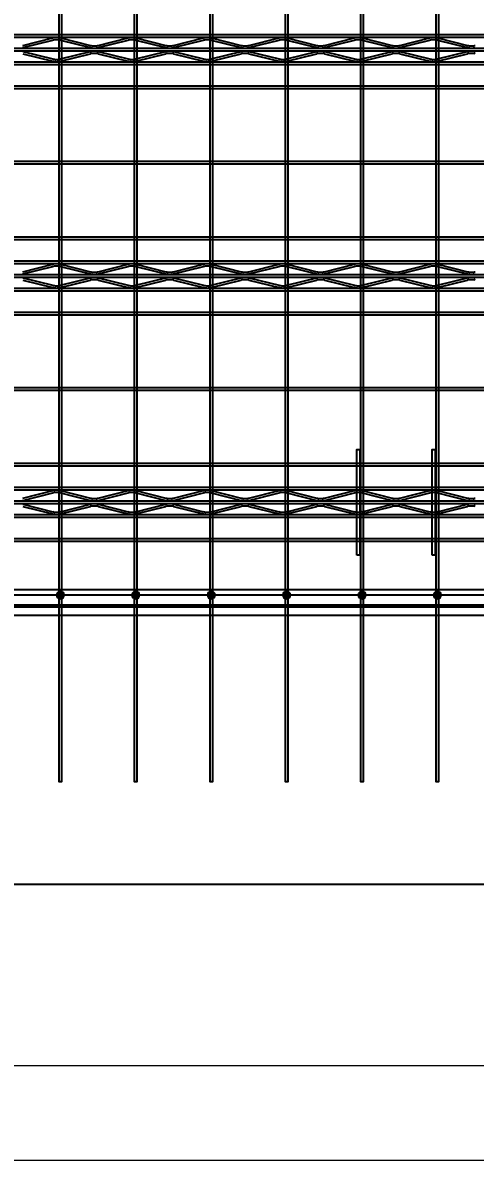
# Model space of a CAD drawing. Extents: x -524 to 129100, y -10500 to 1.
# Drawn here: x 116093 to 117293, y -10500 to -7485 of the extents above; entities that cross this region are included whole.
import ezdxf

# ---------------------------------------------------------------- set-up
doc = ezdxf.new("R2010")
doc.units = 0
doc.header["$LTSCALE"] = 250
doc.linetypes.add('BeePC_CENTER', pattern=[2, 1.25, -0.25, 0.25, -0.25])
doc.layers.get('0').update_dxf_attribs({"linetype": 'CONTINUOUS'})
doc.layers.get('Defpoints').update_dxf_attribs({"linetype": 'CONTINUOUS'})
for name, color, linetype in [('BeePC-CC', 171, 'CONTINUOUS'), ('BeePC-CCBZ', 110, 'CONTINUOUS'), ('BeePC-GJ-LEVEL', 141, 'CONTINUOUS'), ('BeePC-GJ-Truss', 185, 'CONTINUOUS'), ('BeePC-TONG-ZT', 50, 'CONTINUOUS')]:
    doc.layers.add(name, color=color, linetype=linetype)
doc.layers.add('G-ANNO-TTLB', color=7, linetype='CONTINUOUS', lineweight=9)
doc.layers.add('G-ANNO-TTLB-THIN', color=7, linetype='CONTINUOUS', lineweight=9)
doc.styles.add('BeePC_Dim', font='simfang.ttf', dxfattribs={"width": 0.7})
doc.dimstyles.new('BeePC_DIM_25_25', dxfattribs={"dimtxt": 75, "dimasz": 25, "dimexe": 25, "dimexo": 0, "dimgap": 25, "dimtad": 1, "dimdec": 0, "dimzin": 0, "dimdsep": 46, "dimtxsty": 'BeePC_Dim', "dimblk": 'ARCHTICK', "dimcen": 0, "dimdle": 25, "dimclrt": 7, "dimadec": 0, "dimazin": 0, "dimtfac": 1, "dimtdec": 0, "dimtix": 1, "dimtmove": 2, "dimatfit": 3, "dimfxl": 250, "dimfxlon": 1, "dimtfill": 1, "dimtolj": 1, "dimtzin": 0, "dimarcsym": 0})

# ---------------------------------------------------------------- blocks, each defined once
blk = doc.blocks.new('A2-嗡嗡 - A2_嗡嗡-493291-DB1详图')
at = {"layer": 'G-ANNO-TTLB'}
blk.add_line((586.5, -513), (27.5, -513), dxfattribs=at)
at = {"layer": 'G-ANNO-TTLB-THIN'}
blk.add_line((2.5, -523), (596.5, -523), dxfattribs=at)
blk = doc.blocks.new('_ArchTick')
at = {"color": 0, "linetype": 'ByBlock', "const_width": 0.5}
blk.add_lwpolyline([(-0.71, -0.71), (0.71, 0.71)], dxfattribs=at)
blk = doc.blocks.new('*D213')
at = {"layer": 'BeePC-CCBZ', "color": 0, "lineweight": -2, "transparency": 16777216}
for p, q in [((114592.6, -9568), (114592.6, -9793)), ((121792.6, -9568), (121792.6, -9793)), ((114567.6, -9768), (121817.6, -9768))]:
    blk.add_line(p, q, dxfattribs=at)
at = {"layer": 'Defpoints', "color": 0, "transparency": 16777216}
for p in [(114592.6, -7503.7), (121792.6, -7856), (121792.6, -9768)]:
    blk.add_point(p, dxfattribs=at)
at = {"layer": 'BeePC-CCBZ', "color": 0, "lineweight": -2, "transparency": 16777216, "xscale": 25, "yscale": 25, "zscale": 25, "rotation": 180}
blk.add_blockref('_ArchTick', (114592.6, -9768), dxfattribs=at)
at = {"layer": 'BeePC-CCBZ', "color": 0, "lineweight": -2, "transparency": 16777216, "xscale": 25, "yscale": 25, "zscale": 25}
blk.add_blockref('_ArchTick', (121792.6, -9768), dxfattribs=at)
at = {"layer": 'BeePC-CCBZ', "color": 7, "linetype": 'BeePC_CENTER', "transparency": 16777216, "insert": (118192.6, -9705), "char_height": 75, "attachment_point": 5, "style": 'BeePC_Dim', "bg_fill": 3, "box_fill_scale": 1.1, "bg_fill_color": 256, "bg_fill_true_color": 13158600, "bg_fill_transparency": 0}
blk.add_mtext('\\A1;200x36=7200', dxfattribs=at)
blk = doc.blocks.new('*D218')
at = {"layer": 'BeePC-CCBZ', "color": 0, "lineweight": -2, "transparency": 16777216}
for p, q in [((122404.4, -9031), (122404.4, -9521)), ((122204.4, -9056), (122429.4, -9056)), ((122204.4, -9496), (122429.4, -9496))]:
    blk.add_line(p, q, dxfattribs=at)
at = {"layer": 'Defpoints', "color": 0, "transparency": 16777216}
for p in [(118182.6, -9056), (114792.6, -9496), (122404.4, -9496)]:
    blk.add_point(p, dxfattribs=at)
at = {"layer": 'BeePC-CCBZ', "color": 0, "lineweight": -2, "transparency": 16777216, "xscale": 25, "yscale": 25, "zscale": 25}
for p, rotation in [((122404.4, -9056), 90), ((122404.4, -9496), 270)]:
    blk.add_blockref('_ArchTick', p, dxfattribs=dict(at, rotation=rotation))
at = {"layer": 'BeePC-CCBZ', "color": 7, "linetype": 'BeePC_CENTER', "transparency": 16777216, "insert": (122341.5, -9276), "char_height": 75, "attachment_point": 5, "rotation": 90, "style": 'BeePC_Dim', "bg_fill": 3, "box_fill_scale": 1.1, "bg_fill_color": 256, "bg_fill_true_color": 13158600, "bg_fill_transparency": 0}
blk.add_mtext('\\A1;440', dxfattribs=at)
blk = doc.blocks.new('BeePC_TagPoint')
h = blk.add_hatch(color=256)
edge = h.paths.add_edge_path(flags=0)
edge.add_arc((0, 0), 10, 0, 180)
edge.add_arc((0, 0), 10, 180, 360)
blk.add_lwpolyline([(10, 0, 1), (-10, 0, 1)], format="xyb", close=True)

msp = doc.modelspace()

# ---------------------------------------------------------------- block references
at = {"xscale": 25, "yscale": 25, "zscale": 25}
msp.add_blockref('A2-嗡嗡 - A2_嗡嗡-493291-DB1详图', (114187.5, 2575), dxfattribs=at)

# ---------------------------------------------------------------- next in the draw order: linework, layer by layer
for points in [[(116978.6, -8896), (116978.6, -8616), (116986.6, -8616), (116986.6, -8896), (116978.6, -8896)], [(117178.6, -8896), (117178.6, -8616), (117186.6, -8616), (117186.6, -8896), (117178.6, -8896)]]:
    msp.add_lwpolyline(points)
at = {"layer": 'BeePC-GJ-LEVEL'}
for points in [[(116188.6, -6185), (116188.6, -9496), (116196.6, -9496), (116196.6, -6185)], [(116388.6, -6185), (116388.6, -9496), (116396.6, -9496), (116396.6, -6185)], [(116588.6, -6185), (116588.6, -9496), (116596.6, -9496), (116596.6, -6185)], [(116788.6, -6185), (116788.6, -9496), (116796.6, -9496), (116796.6, -6185)], [(116988.6, -6185), (116988.6, -9496), (116996.6, -9496), (116996.6, -6185)], [(117188.6, -6185), (117188.6, -9496), (117196.6, -9496), (117196.6, -6185)], [(114282.8, -7652), (122132.4, -7652), (122132.4, -7660), (114282.8, -7660), (114282.8, -7652)], [(114282.8, -7852), (122132.4, -7852), (122132.4, -7860), (114282.8, -7860), (114282.8, -7852)], [(114282.8, -8252), (122132.4, -8252), (122132.4, -8260), (114282.8, -8260), (114282.8, -8252)], [(114282.8, -8452), (122132.4, -8452), (122132.4, -8460), (114282.8, -8460), (114282.8, -8452)], [(114282.8, -8652), (122132.4, -8652), (122132.4, -8660), (114282.8, -8660), (114282.8, -8652)], [(114282.8, -8852), (122132.4, -8852), (122132.4, -8860), (114282.8, -8860), (114282.8, -8852)]]:
    msp.add_lwpolyline(points, dxfattribs=at)
for points in [[(121919.7, -8057), (121927.4, -8057), (121927.4, -8065), (121919.7, -8065, -0.047142), (121915.2, -8064.5), (121892.7, -8060.2, 0.047142), (121889.7, -8060), (114282.8, -8060), (114282.8, -8052), (121889.7, -8052, -0.047142), (121894.2, -8052.4), (121916.7, -8056.7, 0.047142), (121919.7, -8057)], [(121621, -9027.8), (121916.1, -8978.2, -0.041652), (121919, -8978), (121927.4, -8978), (121927.4, -8984), (121919, -8984, 0.041652), (121917.1, -8984.1), (121622, -9033.7, -0.041652), (121619, -9034), (114996.5, -9034, -0.041652), (114993.6, -9033.7), (114698.5, -8984.1, 0.041652), (114696.5, -8984), (114437.8, -8984), (114437.8, -8978), (114696.5, -8978, -0.041652), (114699.5, -8978.2), (114994.6, -9027.8, 0.041652), (114996.5, -9028), (121619, -9028, 0.041652), (121621, -9027.8)]]:
    msp.add_lwpolyline(points, format="xyb", dxfattribs=at)
at = {"layer": 'BeePC-GJ-Truss'}
for points in [[(114482.6, -7516), (121882.6, -7516), (121882.6, -7524), (114482.6, -7524), (114482.6, -7516)], [(114482.6, -7552), (121882.6, -7552), (121882.6, -7560), (114482.6, -7560), (114482.6, -7552), (114486, -7551.8), (114489.2, -7551.5), (114492.8, -7550.8), (114572.4, -7531.1)], [(116092.8, -7544.8), (116172.4, -7525.1)], [(116092.8, -7550.8), (116172.4, -7531.1)], [(116192.8, -7525.1), (116272.4, -7544.8)], [(116192.8, -7531.1), (116272.4, -7550.8)], [(116292.8, -7544.8), (116372.4, -7525.1)], [(116292.8, -7550.8), (116372.4, -7531.1)], [(116392.8, -7525.1), (116472.4, -7544.8)], [(116392.8, -7531.1), (116472.4, -7550.8)], [(116492.8, -7544.8), (116572.4, -7525.1)], [(116492.8, -7550.8), (116572.4, -7531.1)], [(116592.8, -7525.1), (116672.4, -7544.8)], [(116592.8, -7531.1), (116672.4, -7550.8)], [(116692.8, -7544.8), (116772.4, -7525.1)], [(116692.8, -7550.8), (116772.4, -7531.1)], [(116792.8, -7525.1), (116872.4, -7544.8)], [(116792.8, -7531.1), (116872.4, -7550.8)], [(116892.8, -7544.8), (116972.4, -7525.1)], [(116892.8, -7550.8), (116972.4, -7531.1)], [(116992.8, -7525.1), (117072.4, -7544.8)], [(116992.8, -7531.1), (117072.4, -7550.8)], [(117092.8, -7544.8), (117172.4, -7525.1)], [(117092.8, -7550.8), (117172.4, -7531.1)], [(117192.8, -7525.1), (117272.4, -7544.8)], [(117192.8, -7531.1), (117272.4, -7550.8)], [(116092.8, -7561.1), (116172.4, -7580.8)], [(116092.8, -7567.1), (116172.4, -7586.8)], [(116192.8, -7580.8), (116272.4, -7561.1)], [(116192.8, -7586.8), (116272.4, -7567.1)], [(116292.8, -7561.1), (116372.4, -7580.8)], [(116292.8, -7567.1), (116372.4, -7586.8)], [(116392.8, -7580.8), (116472.4, -7561.1)], [(116392.8, -7586.8), (116472.4, -7567.1)], [(116492.8, -7561.1), (116572.4, -7580.8)], [(116492.8, -7567.1), (116572.4, -7586.8)], [(116592.8, -7580.8), (116672.4, -7561.1)], [(116592.8, -7586.8), (116672.4, -7567.1)], [(116692.8, -7561.1), (116772.4, -7580.8)], [(116692.8, -7567.1), (116772.4, -7586.8)], [(116792.8, -7580.8), (116872.4, -7561.1)], [(116792.8, -7586.8), (116872.4, -7567.1)], [(116892.8, -7561.1), (116972.4, -7580.8)], [(116892.8, -7567.1), (116972.4, -7586.8)], [(116992.8, -7580.8), (117072.4, -7561.1)], [(116992.8, -7586.8), (117072.4, -7567.1)], [(117092.8, -7561.1), (117172.4, -7580.8)], [(117092.8, -7567.1), (117172.4, -7586.8)], [(117192.8, -7580.8), (117272.4, -7561.1)], [(117192.8, -7586.8), (117272.4, -7567.1)], [(114482.6, -7588), (121882.6, -7588), (121882.6, -7596), (114482.6, -7596), (114482.6, -7588)], [(114482.6, -8116), (121882.6, -8116), (121882.6, -8124), (114482.6, -8124), (114482.6, -8116)], [(114482.6, -8152), (121882.6, -8152), (121882.6, -8160), (114482.6, -8160), (114482.6, -8152), (114486, -8151.8), (114489.2, -8151.5), (114492.8, -8150.8), (114572.4, -8131.1)], [(116092.8, -8144.8), (116172.4, -8125.1)], [(116092.8, -8150.8), (116172.4, -8131.1)], [(116192.8, -8125.1), (116272.4, -8144.8)], [(116192.8, -8131.1), (116272.4, -8150.8)], [(116292.8, -8144.8), (116372.4, -8125.1)], [(116292.8, -8150.8), (116372.4, -8131.1)], [(116392.8, -8125.1), (116472.4, -8144.8)], [(116392.8, -8131.1), (116472.4, -8150.8)], [(116492.8, -8144.8), (116572.4, -8125.1)], [(116492.8, -8150.8), (116572.4, -8131.1)], [(116592.8, -8125.1), (116672.4, -8144.8)], [(116592.8, -8131.1), (116672.4, -8150.8)], [(116692.8, -8144.8), (116772.4, -8125.1)], [(116692.8, -8150.8), (116772.4, -8131.1)], [(116792.8, -8125.1), (116872.4, -8144.8)], [(116792.8, -8131.1), (116872.4, -8150.8)], [(116892.8, -8144.8), (116972.4, -8125.1)], [(116892.8, -8150.8), (116972.4, -8131.1)], [(116992.8, -8125.1), (117072.4, -8144.8)], [(116992.8, -8131.1), (117072.4, -8150.8)], [(117092.8, -8144.8), (117172.4, -8125.1)], [(117092.8, -8150.8), (117172.4, -8131.1)], [(117192.8, -8125.1), (117272.4, -8144.8)], [(117192.8, -8131.1), (117272.4, -8150.8)], [(116092.8, -8161.1), (116172.4, -8180.8)], [(116092.8, -8167.1), (116172.4, -8186.8)], [(116192.8, -8180.8), (116272.4, -8161.1)], [(116192.8, -8186.8), (116272.4, -8167.1)], [(116292.8, -8161.1), (116372.4, -8180.8)], [(116292.8, -8167.1), (116372.4, -8186.8)], [(116392.8, -8180.8), (116472.4, -8161.1)], [(116392.8, -8186.8), (116472.4, -8167.1)], [(116492.8, -8161.1), (116572.4, -8180.8)], [(116492.8, -8167.1), (116572.4, -8186.8)], [(116592.8, -8180.8), (116672.4, -8161.1)], [(116592.8, -8186.8), (116672.4, -8167.1)], [(116692.8, -8161.1), (116772.4, -8180.8)], [(116692.8, -8167.1), (116772.4, -8186.8)], [(116792.8, -8180.8), (116872.4, -8161.1)], [(116792.8, -8186.8), (116872.4, -8167.1)], [(116892.8, -8161.1), (116972.4, -8180.8)], [(116892.8, -8167.1), (116972.4, -8186.8)], [(116992.8, -8180.8), (117072.4, -8161.1)], [(116992.8, -8186.8), (117072.4, -8167.1)], [(117092.8, -8161.1), (117172.4, -8180.8)], [(117092.8, -8167.1), (117172.4, -8186.8)], [(117192.8, -8180.8), (117272.4, -8161.1)], [(117192.8, -8186.8), (117272.4, -8167.1)], [(114482.6, -8188), (121882.6, -8188), (121882.6, -8196), (114482.6, -8196), (114482.6, -8188)], [(114482.6, -8716), (121882.6, -8716), (121882.6, -8724), (114482.6, -8724), (114482.6, -8716)], [(114482.6, -8752), (121882.6, -8752), (121882.6, -8760), (114482.6, -8760), (114482.6, -8752), (114486, -8751.8), (114489.2, -8751.5), (114492.8, -8750.8), (114572.4, -8731.1)], [(116092.8, -8744.8), (116172.4, -8725.1)], [(116092.8, -8750.8), (116172.4, -8731.1)], [(116192.8, -8725.1), (116272.4, -8744.8)], [(116192.8, -8731.1), (116272.4, -8750.8)], [(116292.8, -8744.8), (116372.4, -8725.1)], [(116292.8, -8750.8), (116372.4, -8731.1)], [(116392.8, -8725.1), (116472.4, -8744.8)], [(116392.8, -8731.1), (116472.4, -8750.8)], [(116492.8, -8744.8), (116572.4, -8725.1)], [(116492.8, -8750.8), (116572.4, -8731.1)], [(116592.8, -8725.1), (116672.4, -8744.8)], [(116592.8, -8731.1), (116672.4, -8750.8)], [(116692.8, -8744.8), (116772.4, -8725.1)], [(116692.8, -8750.8), (116772.4, -8731.1)], [(116792.8, -8725.1), (116872.4, -8744.8)], [(116792.8, -8731.1), (116872.4, -8750.8)], [(116892.8, -8744.8), (116972.4, -8725.1)], [(116892.8, -8750.8), (116972.4, -8731.1)], [(116992.8, -8725.1), (117072.4, -8744.8)], [(116992.8, -8731.1), (117072.4, -8750.8)], [(117092.8, -8744.8), (117172.4, -8725.1)], [(117092.8, -8750.8), (117172.4, -8731.1)], [(117192.8, -8725.1), (117272.4, -8744.8)], [(117192.8, -8731.1), (117272.4, -8750.8)], [(116092.8, -8761.1), (116172.4, -8780.8)], [(116092.8, -8767.1), (116172.4, -8786.8)], [(116192.8, -8780.8), (116272.4, -8761.1)], [(116192.8, -8786.8), (116272.4, -8767.1)], [(116292.8, -8761.1), (116372.4, -8780.8)], [(116292.8, -8767.1), (116372.4, -8786.8)], [(116392.8, -8780.8), (116472.4, -8761.1)], [(116392.8, -8786.8), (116472.4, -8767.1)], [(116492.8, -8761.1), (116572.4, -8780.8)], [(116492.8, -8767.1), (116572.4, -8786.8)], [(116592.8, -8780.8), (116672.4, -8761.1)], [(116592.8, -8786.8), (116672.4, -8767.1)], [(116692.8, -8761.1), (116772.4, -8780.8)], [(116692.8, -8767.1), (116772.4, -8786.8)], [(116792.8, -8780.8), (116872.4, -8761.1)], [(116792.8, -8786.8), (116872.4, -8767.1)], [(116892.8, -8761.1), (116972.4, -8780.8)], [(116892.8, -8767.1), (116972.4, -8786.8)], [(116992.8, -8780.8), (117072.4, -8761.1)], [(116992.8, -8786.8), (117072.4, -8767.1)], [(117092.8, -8761.1), (117172.4, -8780.8)], [(117092.8, -8767.1), (117172.4, -8786.8)], [(117192.8, -8780.8), (117272.4, -8761.1)], [(117192.8, -8786.8), (117272.4, -8767.1)], [(114482.6, -8788), (121882.6, -8788), (121882.6, -8796), (114482.6, -8796), (114482.6, -8788)]]:
    msp.add_lwpolyline(points, dxfattribs=at)
for centre, major_axis, start_param, end_param in [((116183.8, -7529.1), (18, 0), 1.635672, 2.256488), ((116181.4, -7533.4), (12, 0), 1.470144, 2.422017), ((116181.4, -7529.1), (18, 0), 0.885104, 1.50592), ((116183.8, -7533.4), (12, 0), 0.719576, 1.671449), ((116383.8, -7529.1), (18, 0), 1.635672, 2.256488), ((116381.4, -7533.4), (12, 0), 1.470144, 2.422017), ((116381.4, -7529.1), (18, 0), 0.885104, 1.50592), ((116383.8, -7533.4), (12, 0), 0.719576, 1.671449), ((116583.8, -7529.1), (18, 0), 1.635672, 2.256488), ((116581.4, -7533.4), (12, 0), 1.470144, 2.422017), ((116581.4, -7529.1), (18, 0), 0.885104, 1.50592), ((116583.8, -7533.4), (12, 0), 0.719576, 1.671449), ((116783.8, -7529.1), (18, 0), 1.635672, 2.256488), ((116781.4, -7533.4), (12, 0), 1.470144, 2.422017), ((116781.4, -7529.1), (18, 0), 0.885104, 1.50592), ((116783.8, -7533.4), (12, 0), 0.719576, 1.671449), ((116983.8, -7529.1), (18, 0), 1.635672, 2.256488), ((116981.4, -7533.4), (12, 0), 1.470144, 2.422017), ((116981.4, -7529.1), (18, 0), 0.885104, 1.50592), ((116983.8, -7533.4), (12, 0), 0.719576, 1.671449), ((117183.8, -7529.1), (18, 0), 1.635672, 2.256488), ((117181.4, -7533.4), (12, 0), 1.470144, 2.422017), ((117181.4, -7529.1), (18, 0), 0.885104, 1.50592), ((117183.8, -7533.4), (12, 0), 0.719576, 1.671449), ((116281.4, -7542.5), (12, 0), 3.861169, 4.813041), ((116283.8, -7546.8), (18, 0), 4.026697, 4.647513), ((116283.8, -7565.1), (18, 0), 1.635672, 2.256488), ((116281.4, -7569.4), (12, 0), 1.470144, 2.422017), ((116283.8, -7542.5), (12, 0), 4.611737, 5.563609), ((116281.4, -7546.8), (18, 0), 4.777265, 5.398081), ((116281.4, -7565.1), (18, 0), 0.885104, 1.50592), ((116283.8, -7569.4), (12, 0), 0.719576, 1.671449), ((116481.4, -7542.5), (12, 0), 3.861169, 4.813041), ((116483.8, -7546.8), (18, 0), 4.026697, 4.647513), ((116483.8, -7565.1), (18, 0), 1.635672, 2.256488), ((116481.4, -7569.4), (12, 0), 1.470144, 2.422017), ((116483.8, -7542.5), (12, 0), 4.611737, 5.563609), ((116481.4, -7546.8), (18, 0), 4.777265, 5.398081), ((116481.4, -7565.1), (18, 0), 0.885104, 1.50592), ((116483.8, -7569.4), (12, 0), 0.719576, 1.671449), ((116681.4, -7542.5), (12, 0), 3.861169, 4.813041), ((116683.8, -7546.8), (18, 0), 4.026697, 4.647513), ((116683.8, -7565.1), (18, 0), 1.635672, 2.256488), ((116681.4, -7569.4), (12, 0), 1.470144, 2.422017), ((116683.8, -7542.5), (12, 0), 4.611737, 5.563609), ((116681.4, -7546.8), (18, 0), 4.777265, 5.398081), ((116681.4, -7565.1), (18, 0), 0.885104, 1.50592), ((116683.8, -7569.4), (12, 0), 0.719576, 1.671449), ((116881.4, -7542.5), (12, 0), 3.861169, 4.813041), ((116883.8, -7546.8), (18, 0), 4.026697, 4.647513), ((116883.8, -7565.1), (18, 0), 1.635672, 2.256488), ((116881.4, -7569.4), (12, 0), 1.470144, 2.422017), ((116883.8, -7542.5), (12, 0), 4.611737, 5.563609), ((116881.4, -7546.8), (18, 0), 4.777265, 5.398081), ((116881.4, -7565.1), (18, 0), 0.885104, 1.50592), ((116883.8, -7569.4), (12, 0), 0.719576, 1.671449), ((117081.4, -7542.5), (12, 0), 3.861169, 4.813041), ((117083.8, -7546.8), (18, 0), 4.026697, 4.647513), ((117083.8, -7565.1), (18, 0), 1.635672, 2.256488), ((117081.4, -7569.4), (12, 0), 1.470144, 2.422017), ((117083.8, -7542.5), (12, 0), 4.611737, 5.563609), ((117081.4, -7546.8), (18, 0), 4.777265, 5.398081), ((117081.4, -7565.1), (18, 0), 0.885104, 1.50592), ((117083.8, -7569.4), (12, 0), 0.719576, 1.671449), ((117281.4, -7542.5), (12, 0), 3.861169, 4.813041), ((117283.8, -7546.8), (18, 0), 4.026697, 4.647513), ((117283.8, -7565.1), (18, 0), 1.635672, 2.256488), ((117281.4, -7569.4), (12, 0), 1.470144, 2.422017), ((117283.8, -7542.5), (12, 0), 4.611737, 5.563609), ((117281.4, -7546.8), (18, 0), 4.777265, 5.398081), ((117281.4, -7565.1), (18, 0), 0.885104, 1.50592), ((117283.8, -7569.4), (12, 0), 0.719576, 1.671449), ((116181.4, -7578.5), (12, 0), 3.861169, 4.813041), ((116183.8, -7582.8), (18, 0), 4.026697, 4.647513), ((116183.8, -7578.5), (12, 0), 4.611737, 5.563609), ((116181.4, -7582.8), (18, 0), 4.777265, 5.398081), ((116381.4, -7578.5), (12, 0), 3.861169, 4.813041), ((116383.8, -7582.8), (18, 0), 4.026697, 4.647513), ((116383.8, -7578.5), (12, 0), 4.611737, 5.563609), ((116381.4, -7582.8), (18, 0), 4.777265, 5.398081), ((116581.4, -7578.5), (12, 0), 3.861169, 4.813041), ((116583.8, -7582.8), (18, 0), 4.026697, 4.647513), ((116583.8, -7578.5), (12, 0), 4.611737, 5.563609), ((116581.4, -7582.8), (18, 0), 4.777265, 5.398081), ((116781.4, -7578.5), (12, 0), 3.861169, 4.813041), ((116783.8, -7582.8), (18, 0), 4.026697, 4.647513), ((116783.8, -7578.5), (12, 0), 4.611737, 5.563609), ((116781.4, -7582.8), (18, 0), 4.777265, 5.398081), ((116981.4, -7578.5), (12, 0), 3.861169, 4.813041), ((116983.8, -7582.8), (18, 0), 4.026697, 4.647513), ((116983.8, -7578.5), (12, 0), 4.611737, 5.563609), ((116981.4, -7582.8), (18, 0), 4.777265, 5.398081), ((117181.4, -7578.5), (12, 0), 3.861169, 4.813041), ((117183.8, -7582.8), (18, 0), 4.026697, 4.647513), ((117183.8, -7578.5), (12, 0), 4.611737, 5.563609), ((117181.4, -7582.8), (18, 0), 4.777265, 5.398081), ((116183.8, -8129.1), (18, 0), 1.635672, 2.256488), ((116181.4, -8133.4), (12, 0), 1.470144, 2.422017), ((116181.4, -8129.1), (18, 0), 0.885104, 1.50592), ((116183.8, -8133.4), (12, 0), 0.719576, 1.671449), ((116383.8, -8129.1), (18, 0), 1.635672, 2.256488), ((116381.4, -8133.4), (12, 0), 1.470144, 2.422017), ((116381.4, -8129.1), (18, 0), 0.885104, 1.50592), ((116383.8, -8133.4), (12, 0), 0.719576, 1.671449), ((116583.8, -8129.1), (18, 0), 1.635672, 2.256488), ((116581.4, -8133.4), (12, 0), 1.470144, 2.422017), ((116581.4, -8129.1), (18, 0), 0.885104, 1.50592), ((116583.8, -8133.4), (12, 0), 0.719576, 1.671449), ((116783.8, -8129.1), (18, 0), 1.635672, 2.256488), ((116781.4, -8133.4), (12, 0), 1.470144, 2.422017), ((116781.4, -8129.1), (18, 0), 0.885104, 1.50592), ((116783.8, -8133.4), (12, 0), 0.719576, 1.671449), ((116983.8, -8129.1), (18, 0), 1.635672, 2.256488), ((116981.4, -8133.4), (12, 0), 1.470144, 2.422017), ((116981.4, -8129.1), (18, 0), 0.885104, 1.50592), ((116983.8, -8133.4), (12, 0), 0.719576, 1.671449), ((117183.8, -8129.1), (18, 0), 1.635672, 2.256488), ((117181.4, -8133.4), (12, 0), 1.470144, 2.422017), ((117181.4, -8129.1), (18, 0), 0.885104, 1.50592), ((117183.8, -8133.4), (12, 0), 0.719576, 1.671449), ((116281.4, -8142.5), (12, 0), 3.861169, 4.813041), ((116283.8, -8146.8), (18, 0), 4.026697, 4.647513), ((116283.8, -8165.1), (18, 0), 1.635672, 2.256488), ((116281.4, -8169.4), (12, 0), 1.470144, 2.422017), ((116283.8, -8142.5), (12, 0), 4.611737, 5.563609), ((116281.4, -8146.8), (18, 0), 4.777265, 5.398081), ((116281.4, -8165.1), (18, 0), 0.885104, 1.50592), ((116283.8, -8169.4), (12, 0), 0.719576, 1.671449), ((116481.4, -8142.5), (12, 0), 3.861169, 4.813041), ((116483.8, -8146.8), (18, 0), 4.026697, 4.647513), ((116483.8, -8165.1), (18, 0), 1.635672, 2.256488), ((116481.4, -8169.4), (12, 0), 1.470144, 2.422017), ((116483.8, -8142.5), (12, 0), 4.611737, 5.563609), ((116481.4, -8146.8), (18, 0), 4.777265, 5.398081), ((116481.4, -8165.1), (18, 0), 0.885104, 1.50592), ((116483.8, -8169.4), (12, 0), 0.719576, 1.671449), ((116681.4, -8142.5), (12, 0), 3.861169, 4.813041), ((116683.8, -8146.8), (18, 0), 4.026697, 4.647513), ((116683.8, -8165.1), (18, 0), 1.635672, 2.256488), ((116681.4, -8169.4), (12, 0), 1.470144, 2.422017), ((116683.8, -8142.5), (12, 0), 4.611737, 5.563609), ((116681.4, -8146.8), (18, 0), 4.777265, 5.398081), ((116681.4, -8165.1), (18, 0), 0.885104, 1.50592), ((116683.8, -8169.4), (12, 0), 0.719576, 1.671449), ((116881.4, -8142.5), (12, 0), 3.861169, 4.813041), ((116883.8, -8146.8), (18, 0), 4.026697, 4.647513), ((116883.8, -8165.1), (18, 0), 1.635672, 2.256488), ((116881.4, -8169.4), (12, 0), 1.470144, 2.422017), ((116883.8, -8142.5), (12, 0), 4.611737, 5.563609), ((116881.4, -8146.8), (18, 0), 4.777265, 5.398081), ((116881.4, -8165.1), (18, 0), 0.885104, 1.50592), ((116883.8, -8169.4), (12, 0), 0.719576, 1.671449), ((117081.4, -8142.5), (12, 0), 3.861169, 4.813041), ((117083.8, -8146.8), (18, 0), 4.026697, 4.647513), ((117083.8, -8165.1), (18, 0), 1.635672, 2.256488), ((117081.4, -8169.4), (12, 0), 1.470144, 2.422017), ((117083.8, -8142.5), (12, 0), 4.611737, 5.563609), ((117081.4, -8146.8), (18, 0), 4.777265, 5.398081), ((117081.4, -8165.1), (18, 0), 0.885104, 1.50592), ((117083.8, -8169.4), (12, 0), 0.719576, 1.671449), ((117281.4, -8142.5), (12, 0), 3.861169, 4.813041), ((117283.8, -8146.8), (18, 0), 4.026697, 4.647513), ((117283.8, -8165.1), (18, 0), 1.635672, 2.256488), ((117281.4, -8169.4), (12, 0), 1.470144, 2.422017), ((117283.8, -8142.5), (12, 0), 4.611737, 5.563609), ((117281.4, -8146.8), (18, 0), 4.777265, 5.398081), ((117281.4, -8165.1), (18, 0), 0.885104, 1.50592), ((117283.8, -8169.4), (12, 0), 0.719576, 1.671449), ((116181.4, -8178.5), (12, 0), 3.861169, 4.813041), ((116183.8, -8182.8), (18, 0), 4.026697, 4.647513), ((116183.8, -8178.5), (12, 0), 4.611737, 5.563609), ((116181.4, -8182.8), (18, 0), 4.777265, 5.398081), ((116381.4, -8178.5), (12, 0), 3.861169, 4.813041), ((116383.8, -8182.8), (18, 0), 4.026697, 4.647513), ((116383.8, -8178.5), (12, 0), 4.611737, 5.563609), ((116381.4, -8182.8), (18, 0), 4.777265, 5.398081), ((116581.4, -8178.5), (12, 0), 3.861169, 4.813041), ((116583.8, -8182.8), (18, 0), 4.026697, 4.647513), ((116583.8, -8178.5), (12, 0), 4.611737, 5.563609), ((116581.4, -8182.8), (18, 0), 4.777265, 5.398081), ((116781.4, -8178.5), (12, 0), 3.861169, 4.813041), ((116783.8, -8182.8), (18, 0), 4.026697, 4.647513), ((116783.8, -8178.5), (12, 0), 4.611737, 5.563609), ((116781.4, -8182.8), (18, 0), 4.777265, 5.398081), ((116981.4, -8178.5), (12, 0), 3.861169, 4.813041), ((116983.8, -8182.8), (18, 0), 4.026697, 4.647513), ((116983.8, -8178.5), (12, 0), 4.611737, 5.563609), ((116981.4, -8182.8), (18, 0), 4.777265, 5.398081), ((117181.4, -8178.5), (12, 0), 3.861169, 4.813041), ((117183.8, -8182.8), (18, 0), 4.026697, 4.647513), ((117183.8, -8178.5), (12, 0), 4.611737, 5.563609), ((117181.4, -8182.8), (18, 0), 4.777265, 5.398081), ((116183.8, -8729.1), (18, 0), 1.635672, 2.256488), ((116181.4, -8733.4), (12, 0), 1.470144, 2.422017), ((116181.4, -8729.1), (18, 0), 0.885104, 1.50592), ((116183.8, -8733.4), (12, 0), 0.719576, 1.671449), ((116383.8, -8729.1), (18, 0), 1.635672, 2.256488), ((116381.4, -8733.4), (12, 0), 1.470144, 2.422017), ((116381.4, -8729.1), (18, 0), 0.885104, 1.50592), ((116383.8, -8733.4), (12, 0), 0.719576, 1.671449), ((116583.8, -8729.1), (18, 0), 1.635672, 2.256488), ((116581.4, -8733.4), (12, 0), 1.470144, 2.422017), ((116581.4, -8729.1), (18, 0), 0.885104, 1.50592), ((116583.8, -8733.4), (12, 0), 0.719576, 1.671449), ((116783.8, -8729.1), (18, 0), 1.635672, 2.256488), ((116781.4, -8733.4), (12, 0), 1.470144, 2.422017), ((116781.4, -8729.1), (18, 0), 0.885104, 1.50592), ((116783.8, -8733.4), (12, 0), 0.719576, 1.671449), ((116983.8, -8729.1), (18, 0), 1.635672, 2.256488), ((116981.4, -8733.4), (12, 0), 1.470144, 2.422017), ((116981.4, -8729.1), (18, 0), 0.885104, 1.50592), ((116983.8, -8733.4), (12, 0), 0.719576, 1.671449), ((117183.8, -8729.1), (18, 0), 1.635672, 2.256488), ((117181.4, -8733.4), (12, 0), 1.470144, 2.422017), ((117181.4, -8729.1), (18, 0), 0.885104, 1.50592), ((117183.8, -8733.4), (12, 0), 0.719576, 1.671449), ((116281.4, -8742.5), (12, 0), 3.861169, 4.813041), ((116283.8, -8746.8), (18, 0), 4.026697, 4.647513), ((116283.8, -8765.1), (18, 0), 1.635672, 2.256488), ((116281.4, -8769.4), (12, 0), 1.470144, 2.422017), ((116283.8, -8742.5), (12, 0), 4.611737, 5.563609), ((116281.4, -8746.8), (18, 0), 4.777265, 5.398081), ((116281.4, -8765.1), (18, 0), 0.885104, 1.50592), ((116283.8, -8769.4), (12, 0), 0.719576, 1.671449), ((116481.4, -8742.5), (12, 0), 3.861169, 4.813041), ((116483.8, -8746.8), (18, 0), 4.026697, 4.647513), ((116483.8, -8765.1), (18, 0), 1.635672, 2.256488), ((116481.4, -8769.4), (12, 0), 1.470144, 2.422017), ((116483.8, -8742.5), (12, 0), 4.611737, 5.563609), ((116481.4, -8746.8), (18, 0), 4.777265, 5.398081), ((116481.4, -8765.1), (18, 0), 0.885104, 1.50592), ((116483.8, -8769.4), (12, 0), 0.719576, 1.671449), ((116681.4, -8742.5), (12, 0), 3.861169, 4.813041), ((116683.8, -8746.8), (18, 0), 4.026697, 4.647513), ((116683.8, -8765.1), (18, 0), 1.635672, 2.256488), ((116681.4, -8769.4), (12, 0), 1.470144, 2.422017), ((116683.8, -8742.5), (12, 0), 4.611737, 5.563609), ((116681.4, -8746.8), (18, 0), 4.777265, 5.398081), ((116681.4, -8765.1), (18, 0), 0.885104, 1.50592), ((116683.8, -8769.4), (12, 0), 0.719576, 1.671449), ((116881.4, -8742.5), (12, 0), 3.861169, 4.813041), ((116883.8, -8746.8), (18, 0), 4.026697, 4.647513), ((116883.8, -8765.1), (18, 0), 1.635672, 2.256488), ((116881.4, -8769.4), (12, 0), 1.470144, 2.422017), ((116883.8, -8742.5), (12, 0), 4.611737, 5.563609), ((116881.4, -8746.8), (18, 0), 4.777265, 5.398081), ((116881.4, -8765.1), (18, 0), 0.885104, 1.50592), ((116883.8, -8769.4), (12, 0), 0.719576, 1.671449), ((117081.4, -8742.5), (12, 0), 3.861169, 4.813041), ((117083.8, -8746.8), (18, 0), 4.026697, 4.647513), ((117083.8, -8765.1), (18, 0), 1.635672, 2.256488), ((117081.4, -8769.4), (12, 0), 1.470144, 2.422017), ((117083.8, -8742.5), (12, 0), 4.611737, 5.563609), ((117081.4, -8746.8), (18, 0), 4.777265, 5.398081), ((117081.4, -8765.1), (18, 0), 0.885104, 1.50592), ((117083.8, -8769.4), (12, 0), 0.719576, 1.671449), ((117281.4, -8742.5), (12, 0), 3.861169, 4.813041), ((117283.8, -8746.8), (18, 0), 4.026697, 4.647513), ((117283.8, -8765.1), (18, 0), 1.635672, 2.256488), ((117281.4, -8769.4), (12, 0), 1.470144, 2.422017), ((117283.8, -8742.5), (12, 0), 4.611737, 5.563609), ((117281.4, -8746.8), (18, 0), 4.777265, 5.398081), ((117281.4, -8765.1), (18, 0), 0.885104, 1.50592), ((117283.8, -8769.4), (12, 0), 0.719576, 1.671449), ((116181.4, -8778.5), (12, 0), 3.861169, 4.813041), ((116183.8, -8782.8), (18, 0), 4.026697, 4.647513), ((116183.8, -8778.5), (12, 0), 4.611737, 5.563609), ((116181.4, -8782.8), (18, 0), 4.777265, 5.398081), ((116381.4, -8778.5), (12, 0), 3.861169, 4.813041), ((116383.8, -8782.8), (18, 0), 4.026697, 4.647513), ((116383.8, -8778.5), (12, 0), 4.611737, 5.563609), ((116381.4, -8782.8), (18, 0), 4.777265, 5.398081), ((116581.4, -8778.5), (12, 0), 3.861169, 4.813041), ((116583.8, -8782.8), (18, 0), 4.026697, 4.647513), ((116583.8, -8778.5), (12, 0), 4.611737, 5.563609), ((116581.4, -8782.8), (18, 0), 4.777265, 5.398081), ((116781.4, -8778.5), (12, 0), 3.861169, 4.813041), ((116783.8, -8782.8), (18, 0), 4.026697, 4.647513), ((116783.8, -8778.5), (12, 0), 4.611737, 5.563609), ((116781.4, -8782.8), (18, 0), 4.777265, 5.398081), ((116981.4, -8778.5), (12, 0), 3.861169, 4.813041), ((116983.8, -8782.8), (18, 0), 4.026697, 4.647513), ((116983.8, -8778.5), (12, 0), 4.611737, 5.563609), ((116981.4, -8782.8), (18, 0), 4.777265, 5.398081), ((117181.4, -8778.5), (12, 0), 3.861169, 4.813041), ((117183.8, -8782.8), (18, 0), 4.026697, 4.647513), ((117183.8, -8778.5), (12, 0), 4.611737, 5.563609), ((117181.4, -8782.8), (18, 0), 4.777265, 5.398081)]:
    msp.add_ellipse(centre, major_axis=major_axis, ratio=0.288551, start_param=start_param, end_param=end_param, dxfattribs=at)
at = {"layer": 'BeePC-TONG-ZT'}
msp.add_lwpolyline([(114672.8, -9006), (114422.8, -9006), (114422.8, -6656), (121942.4, -6656), (121942.4, -9056), (114672.8, -9056), (114672.8, -9006)], dxfattribs=at)

# ---------------------------------------------------------------- next in the draw order: dimensions: what is measured, and where the dimension line sits
at = {"layer": 'BeePC-CCBZ'}
dim = msp.add_linear_dim(base=(121792.6, -9768), p1=(114592.6, -7503.7), p2=(121792.6, -7856), angle=0, text='200x36=7200', dimstyle='BeePC_DIM_25_25', override={"dimfxl": 200}, dxfattribs=at)
dim.commit()
dim.dimension.update_dxf_attribs({"geometry": '*D213', "text_midpoint": (118192.6, -9705)})

# ---------------------------------------------------------------- next in the draw order: linework, layer by layer
at = {"layer": 'BeePC-CC'}
for p, q in [((114447.8, -8987), (121917.4, -8987)), ((116192.6, -9002), (115992.6, -9002)), ((116392.6, -9002), (116192.6, -9002)), ((116592.6, -9002), (116392.6, -9002)), ((116792.6, -9002), (116592.6, -9002)), ((116992.6, -9002), (116792.6, -9002)), ((117192.6, -9002), (116992.6, -9002)), ((117392.6, -9002), (117192.6, -9002))]:
    msp.add_line(p, q, dxfattribs=at)

# ---------------------------------------------------------------- next in the draw order: block references
for p in [(116192.6, -9002), (116392.6, -9002), (116592.6, -9002), (116792.6, -9002), (116992.6, -9002), (117192.6, -9002)]:
    msp.add_blockref('BeePC_TagPoint', p, dxfattribs=at)

# ---------------------------------------------------------------- next in the draw order: dimensions: what is measured, and where the dimension line sits
at = {"layer": 'BeePC-CCBZ'}
dim = msp.add_linear_dim(base=(122404.4, -9496), p1=(118182.6, -9056), p2=(114792.6, -9496), angle=90, dimstyle='BeePC_DIM_25_25', override={"dimfxl": 200}, dxfattribs=at)
dim.commit()
dim.dimension.update_dxf_attribs({"geometry": '*D218', "text_midpoint": (122341.5, -9276)})

doc.saveas('drawing.dxf')
